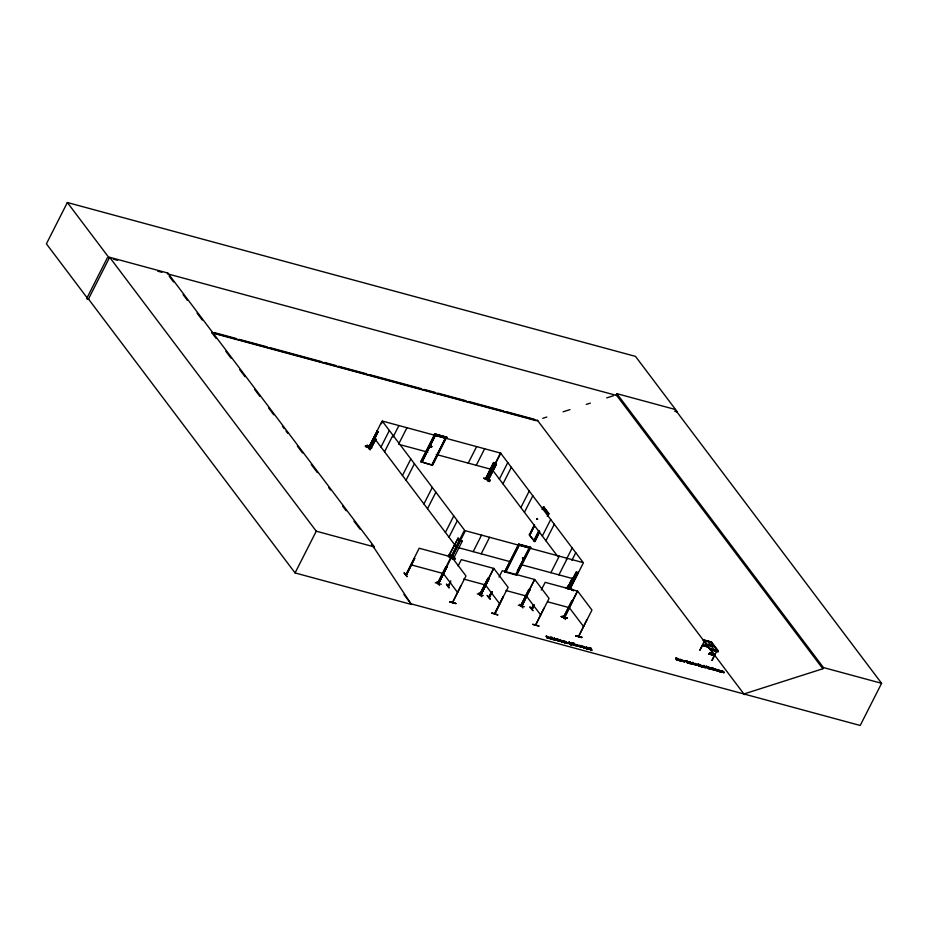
<?xml version="1.0" encoding="UTF-8"?>
<svg xmlns="http://www.w3.org/2000/svg" width="928" height="928" viewBox="0 0 928 928"><rect width="100%" height="100%" fill="white"/><g stroke="black" fill="none" stroke-linecap="round" stroke-linejoin="round"><path stroke-width="1.39" d="M711.869 650.853L711.799 652.535L711.103 648.695M436.856 581.81L439.582 585.371M481.69 596.727L479.057 592.899L481.783 596.46M562.832 615.925L565.442 619.51M573.829 643.487L572.97 643.754L573.759 644.125L574.235 643.417L572.669 643.788M573.144 643.406L573.91 644.322L573.26 643.139L572.576 643.962L574.165 645.354L573.434 643.8M680.34 660.875C680.955 662.36 675.793 657.256 680.549 660.086C680.839 657.616 681.581 663.102 680.955 660.191M570.07 643.127L571.532 644.647L569.351 643.382L568.887 641.967L569.003 643.533L571.08 644.937L570.244 642.779L571.138 644.531M591.797 650.331C587.331 645.482 592.377 647.721 591.67 650.505C591.426 648.312 588.433 645.633 591.159 650.366M707.797 646.862L708.052 646.282C703.749 644.206 698.517 643.8 707.902 646.944L702.554 645.412L707.902 646.944M711.335 642.849L714.653 647.245L715.001 646.561L706.927 644.368L706.544 645.575L707.623 645.61M534.366 526.083L529.714 535.073L534.25 526.037M449.778 601.936L455.81 603.571M455.81 603.56L449.686 601.692L455.718 603.374M491.933 612.874L497.942 614.962L491.747 613.164M532.858 624.44L538.901 626.052M575.754 636.028L581.81 637.176M581.786 637.675L575.65 635.808L581.798 637.142M712.02 652.28L711.706 651.015M368.868 446.797C371.304 449.419 368.636 446.078 368.683 447.598L382.139 420.929L464.522 530.155L451.054 556.719L449.535 554.712L458.119 538.24L459.638 540.247L451.437 556.997M369.75 447.679L371.676 448.189L371.2 447.563C359.31 446.681 369.982 443.839 369.727 448.653L378.021 432.042L377.046 430.963L378.021 432.042M487.861 479.173L485.878 478.662C482.954 478.964 489.729 478.848 486.98 479.44M487.42 479.753C489.914 483.186 486.388 476.331 488.012 479.846L487.826 480.611M674.621 411.185L677.382 411.928L635.483 356.387L67.361 202.524L46.4 243.832L88.299 299.373L109.643 257.288L167.794 273.041L374.413 546.952L374.019 547.717L411.394 604.441L410.918 603.792L860.21 725.476L881.6 683.31L674.981 409.399L616.83 393.646L616.215 394.852L822.834 668.763L743.896 693.982M107.381 257.74L86.594 298.7L88.636 299.257M167.794 273.041L167.411 273.806L616.702 395.49M403.947 594.57L411.475 604.453L295.081 572.936L316.262 531.199L109.643 257.288M376.339 433.55L368.984 447.667L365.794 446.217M370.144 449.303C363.962 438.909 370.898 452.829 370.318 449.291M367.778 445.486L366.49 445.475M377.255 431.021L368.868 447.551L369.379 448.468M374.564 437.355L369.066 447.69M374.993 436.427L376.281 433.886M381.443 423.713L382.73 421.173L500.807 453.154L487.328 479.718L487.281 478.836M369.518 448.63L377.812 431.984M369.448 447.122C371.536 447.598 371.931 448.549 371.246 447.482M369.541 447.83L371.084 448.259L375.84 438.99M371.072 448.247L375.944 439.118M380.979 447.029L389.366 430.511M384.563 451.774L392.938 435.255M393.112 436.995L398.912 425.558M398.564 444.257L406.951 427.738M402.45 475.496L410.837 458.977M406.035 480.24L414.422 463.722M446.6 437.401L435.07 434.281L420.883 461.889L434.872 433.921L446.832 437.285L434.872 433.921M446.716 437.123L432.715 465.09L431.856 464.858L445.626 437.877L435.371 435.104L421.741 462.121L420.894 461.761L434.988 434.072M421.672 462.098L435.371 435.104L445.486 437.946L432.112 465.079L421.788 462.005L432.112 465.079M422.02 462.306L435.383 435.186M431.056 446.82L431.74 446.577L431.01 446.89M431.23 446.704L431.01 446.066L430.905 446.762M423.922 503.962L432.309 487.444M427.506 508.706L435.893 492.188M451.484 556.974L419.189 548.228L405.745 574.896L406.684 574.49L405.652 574.768L406.418 575.093L414.642 558.412L406.348 575.07M407.056 576.613L404.005 572.947M468.234 463.13L476.621 446.6M476.261 465.299L484.648 448.781M445.405 532.428L453.78 515.91M448.978 537.173L457.365 520.654M496.422 464.104L487.919 480.692L496.422 464.104L493.615 462.527L485.576 479.254M485.332 479.173L493.615 462.527M487.061 479.556L500.54 452.992L582.935 562.217M448.526 555.884L454.569 557.508L448.352 556.22L454.302 557.728L455.242 558.958L450.474 557.763M458.119 538.24L449.361 554.48L449.871 553.923L451.356 556.116M487.119 479.672L495.656 463.095M435.244 582.703L441.287 584.234M449.639 554.596L449.871 553.923M453.247 558.644C443.688 549.956 457.028 559.317 451.843 558.656M450.428 555.048L449.024 555.06L451.263 557.74M449.686 553.935L451.078 556.8M487.942 479.08C492.408 484.08 487.409 480.623 486.423 477.955M445.846 566.869L437.517 583.515L445.939 566.985M490.065 480.089L483.604 478.059L484.254 478.338M437.912 583.48L438.468 583.074L437.819 582.784M451.286 556.046L450.973 556.638M451.449 555.953L438.051 583.654L437.506 583.387M454.569 557.508L451.913 556.522L438.155 583.689M438.399 583.851L446.786 567.054L438.434 583.84M460.23 540.664L462.318 541.326L460.23 540.664L451.704 557.252L454.163 557.914L454.186 557.252M446.82 567.321L438.41 583.828M454.163 557.914L453.885 557.032L454.384 557.484M453.734 557.832L454.36 557.299M462.225 541.21L453.873 557.844M454.07 557.798L454.372 557.194M499.38 479.103L507.767 462.573M446.623 584.106L449.326 587.679M448.781 585.87L448.085 585.58L448.456 586.357M450.73 580.824L448.027 586.38L448.085 585.58M458.096 565.987L461.32 559.63L493.615 568.377L480.252 595.103L493.8 568.365L508.115 587.343L494.543 613.849M450.556 582.065L448.294 586.287M450.648 582.192L448.015 586.357M502.964 483.848L511.351 467.318M473.176 551.65L481.562 535.12M460.856 585.707L452.539 602.539L465.984 575.928L451.669 556.951M453.073 601.982L452.713 602.527M481.214 553.819L489.601 537.3M520.863 507.57L529.238 491.04M479.544 594.767L487.977 578.272L488.917 578.457L480.832 595.347L488.708 578.411M479.718 594.941L487.977 578.272M480.6 595.289L489.16 578.782M524.436 512.314L532.823 495.784M491.585 591.786L488.731 597.272L489.497 597.586L492.13 591.936M499.044 577.077L502.268 570.732L534.563 579.466L521.246 606.193M491.678 591.913L488.859 597.423L492.223 592.064M488.963 597.446C488.604 596.008 490.541 597.33 489.137 596.797M490.146 599.117L487.107 595.428L490.146 599.024M518.764 544.133L504.646 571.95L518.764 544.133L530.596 547.346L516.606 575.302M511.827 559.016L505.586 572.1M515.063 552.636L518.311 546.244M519.17 545.246L505.516 572.182L519.146 545.165L529.389 547.938L515.632 574.919L506.839 572.437M529.308 534.876L534.226 540.92L529.308 534.876L534.482 524.656M542.149 509.518L543.704 506.827L548.947 513.787L547.671 516.316M529.726 535.038L534.087 525.793M542.416 509.356L543.704 506.827M494.578 613.86L502.988 597.122L494.902 614L494.786 613.176M522.371 558.134L523.009 557.809M502.988 597.122L494.694 613.698M522.835 558.656L523.09 559.132M522.87 558.447L523.473 558.343L522.986 558.83M517.383 570.72L529.285 548.054L518.949 544.968L522.742 546.012M533.693 540.769L538.878 530.561M516.339 575.105L530.596 547.346M539.412 530.7L534.226 541.059L534.841 541.592L539.33 532.753M534.841 541.592L539.702 531.408M547.265 516.293L548.692 513.718L543.437 506.758M542.335 536.036L550.71 519.506M545.908 540.78L554.294 524.25M518.334 605.207L524.378 606.738M519.842 604.325L522.893 607.933M529.018 589.489L520.608 606.019L528.925 589.361L529.563 589.64M543.936 608.211L535.618 625.031L549.063 598.432L534.748 579.455L521.014 605.996L522.046 605.798M529.865 589.558L521.548 606.378L529.656 589.5L530.108 589.872M529.9 589.825L521.78 606.413M533.855 604.627C531.442 605.671 532.916 610.079 531.686 608.907M541.291 589.964L545.165 582.343L577.448 591.09L564.038 617.793L563.366 617.491L571.81 600.984L563.458 617.607M532.057 608.432C533.38 607.689 529.227 612.109 533.948 604.754M533.774 605.996L532.231 609.046M532.312 609.186L533.867 606.123M550.884 572.692L559.259 556.174M566.382 559.41L572.182 547.972M558.911 574.873L567.298 558.343M571.892 560.35L575.766 552.717M572.866 589.86C558.041 586.044 570.256 587.111 573.585 590.881M566.973 588.004L572.959 590.057M572.796 577.657L568.052 586.995L568.354 586.067M568.075 586.995L572.588 577.599M567.936 586.774L568.655 586.461L567.982 586.113M569.92 589.28C571.752 587.366 565.709 588.839 568.528 588.224L570.082 588.654M569.618 589.06L578.26 572.634L576.265 572.1L567.692 588.561L568.226 588.828M570.384 586.96L573.492 580.835M569.792 588.271L570.21 589.35M569.966 588.236L577.842 572.263M546.778 637.606L548.692 637.768L546.534 636.585L548.958 638.278L547.021 637.919L548.518 638.116L546.105 636.353L549.121 638.012L546.986 637.269M547.798 636.794L546.209 636.063L547.996 637.084M550.594 637.408C554.979 638.766 550.814 641.283 551.174 637.176M561.359 616.482L567.437 618.094L561.394 616.47M551.626 637.745L552.264 637.524L551.626 637.745L553.482 639.752L552.264 637.524M551.812 637.988L551.8 637.397M563.98 617.654L564.746 617.398M554.016 638.348C560.118 641.294 550.629 639.682 554.619 638.104M572.75 601.17L564.41 617.955M554.654 639.148L553.854 638.592L555.269 639.96L553.68 638.94L555.269 639.96M556.498 639.079L559.016 639.705L556.498 639.079L557.914 640.958L559.723 641.26L558.865 639.984L562.275 642.072L559.804 640.169L561.95 641.016M557.264 639.056L557.682 639.612C557.542 638.209 562.008 643.916 556.672 638.731M557.682 639.612L558.482 640.134L557.832 639.821M557.914 640.958L560.106 640.401L562.252 641.468M560.071 640.854C563.273 639.96 558.204 640.378 561.347 641.202M562.275 642.072C558.378 640.517 563.4 641.99 560.489 640.807M562.055 641.805L562.623 641.039L563.377 642.037L561.904 640.517L564.015 641.213L563.319 641.294M563.006 641.213L564.781 642.814L563.841 641.561M564.781 642.814C562.902 639.543 567.89 643.719 565.442 642.257M564.375 642.71L563.493 640.946M565.662 642.083C569.142 644.798 566.3 640.691 564.178 641.503M570.627 643.44L572.24 643.324C575.163 647.698 569.618 641.132 573.133 645.076M571.532 644.647C569.78 642.617 573.237 643.174 571.277 643.069M571.834 643.208L571.532 643.719L571.451 642.721M571.903 642.849L573.307 644.728M572.854 644.032L574.061 643.765M586.821 619.823L578.504 636.654L591.96 610.056L577.634 591.078L564.131 617.804M576.033 644.925L577.924 646.306L575.859 645.273L577.703 645.378L576.033 644.925L575.128 645.621L573.829 643.313M575.72 645.088L576.033 644.496L576.996 645.436L575.72 645.088L577.17 645.088M579.733 645.621L580.22 647.002L578.759 645.482L580.197 646.074M580.035 645.83L579.629 645.412M583.294 646.758L584.118 648.046L580.568 645.598L583.318 647.442L581.415 646.236L582.216 646.41L580.916 646.584L581.253 647.152L582.807 647.187M582.042 646.746L580.568 645.598M582.192 646.944C581.206 647.326 581.868 646.619 582.366 646.596M583.167 646.793L583.051 646.642M586.473 648.637L583.352 646.456M586.6 648.51L587.494 648.266L585.986 647.245L589.118 649.391L590.568 649.333L588.19 648.463L589.466 648.811L588.909 647.964L588.19 648.463M585.928 647.396C590.962 651.015 583.387 647.466 586.763 647.303M586.647 648.289L585.765 647.616L587.122 647.35M586.589 649.101C586.496 648.382 589.06 649.287 586.589 647.651M586.426 648.858L587.644 649.171L587.644 648.463M590.394 649.681L588.329 648.649L589.466 648.811M588.329 648.649C592.621 648.069 584.721 647.535 590.568 649.333M676.222 659.541L679.76 660.098L678.275 658.95M676.454 659.854L676.419 659.205M677.417 658.381C673.508 657.012 676.988 659.936 679.899 659.704L678.739 659.738L680.514 660.527M679.899 660.284L679.006 660.214L679.992 660.724L680.305 659.472L681.384 659.889M680.85 659.46L681.616 660.376M681.21 659.68L680.201 659.704M682.416 660.875C683.136 658.532 686.569 664.889 682.126 660.411M686.65 660.991L687.718 662.998L684.806 660.701L687.718 661.281M684.586 661.478L682.556 661.049L684.794 661.745M686.047 661.223L685.142 660.585M687.3 662.882L687.892 662.65M689.295 662.778C691.592 663.868 685.92 660.574 690.27 662.522M688.251 662.232L688.251 661.641M689.91 662.024L693.193 663.752L691.395 663.984L689.91 662.024L693.03 664.204L691.778 664.088M690.316 663.578C689.226 664.146 689.481 662.198 688.448 661.896M689.864 662.986C687.694 662.337 690.873 664.46 690.049 662.638M691 663.033L692.59 664.065L691.174 662.685M691.395 663.984L690.084 661.676M696.8 664.993C691.198 661.734 698.239 666.896 695.281 664.587C692.914 663.45 695.408 662.812 696.302 664.286C692.23 664.9 694.028 663.126 692.532 662.337M694.237 664.761L692.926 662.453M702.983 644.682L699.805 650.342L704.375 640.958M694.422 664.123C697.114 663.137 692.787 664.378 696.22 664.75M694.562 664.309L696.603 664.738M701.069 666.211L699.932 665.492C698.819 666.397 696.928 664.773 698.564 664.042L700.884 666.559L698.378 665.492L698.042 663.903M698.494 665.318L698.482 664.228L699.654 665.248L698.494 665.318L698.564 664.042M698.703 665.156L698.633 665.944M700.095 665.225L701.568 666.745L700.617 665.492M701.568 666.745C699.306 662.94 706.498 669.32 704.944 667.545M701.162 666.629L700.269 664.877M709.444 653.37L711.73 652.407L714.664 655.017L709.085 654.112L709.468 653.277M700.791 665.144L702.821 666.687M709.085 654.112L714.827 654.855L711.938 652.198L709.398 653.335M703.749 665.376L705.64 667.452M705.454 667.8L704.155 665.492M705.118 667.197C701.823 663.787 705.152 668.601 704.364 666.188M703.981 665.828C701.672 664.831 704.236 668.531 704.967 667M706.034 666.455L708.377 666.872L706.034 666.455L707.449 668.334L709.63 668.531L707.449 668.334M714.2 650.899L714.548 650.203L707.275 640.946L709.572 641.573M708.377 666.872L706.626 666.791L708.656 667.36C709.827 668.624 710.396 667.847 711.37 669.401M707.182 667.534L709.398 667.348L708.644 667.928L706.8 666.455M709.456 668.879L707.704 668.23L707.356 667.186M712.228 660.55L714.676 654.692M716.764 651.166L711.869 660.284M709.34 667.847L711.625 668.114L710.999 667.847L713.504 669.97L712.031 668.218L713.504 669.97M709.282 668.659L707.878 667.882M711.579 667.615C710.79 669.552 711.057 666.455 711.88 668.021C716.265 668.056 713.006 672.116 712.924 668.299L714.212 670.167M713.33 668.415L711.88 668.021M714.2 668.659L719.594 671.628L718.724 670.016L717.344 669.622L718.898 670.712M717.135 670.956L714.56 668.775M716.207 669.575L715.012 669.471L716.625 670.7L715.117 670.225L716.207 669.575L714.769 669.018M716.474 670.503L716.358 669.772M716.822 669.355L718.11 671.222M719.188 671.512C722.181 673.345 720.882 669.529 723.527 671.524C722.274 673.461 718.666 669.274 720.638 670.967M720.986 671.153L719.49 670.294L723.991 672.742L721.903 671.048L723.759 671.814M720.093 671.373L721.311 671.918L721.961 671.188M822.834 668.763L823.449 667.557L616.83 393.646M703.598 640.471L710.338 649.194L718.26 651.34M703.447 640.448L710.106 649.646L717.982 651.839L718.318 650.957L711.602 642.06L703.563 639.821L710.465 648.962L718.249 651.27L710.72 641.886M567.263 618.35L561.069 616.621M404.306 572.982L407.056 576.52M446.438 584.385L448.908 587.9M529.981 607.063L533.032 610.74L530.027 607.04M479.834 594.175L481.133 594.744M520.898 605.288L521.548 605.578M563.679 616.888L564.363 617.178M536.964 518.729L537.753 519.239L536.848 519.1M523.589 558.482L522.754 558.494M523.508 558.842L522.812 558.784M523.148 558.099L522.696 558.644L523.705 559.097M569.386 642.118L569.038 642.582A3.445 1.102 26.9 0 0 568.968 642.918L569.224 643.44A3.26 1.044 26.9 0 0 569.827 644.055L571.068 644.914M706.51 645.563L707.368 645.54M564.015 641.213L565.338 641.608M562.623 641.039L563.354 641.12M562.449 641.387L563.168 641.457M570.778 643.638L571.509 643.719M542.729 418.331L546.812 417.02M563.134 411.812L569.943 409.631M586.276 404.411L590.359 403.112M606.692 397.892L613.489 395.722M562.472 640.842L563.11 640.854M555.315 640.192L553.227 638.777L554.503 638.951M367.43 445.718L370.423 449.419M370.434 449.071L367.604 445.475M690.49 663.23L688.704 662.337L689.898 662.453M535.734 537.938L536.187 537.405M518.079 547.659L518.346 546.986M718.017 651.63L710.013 649.229M563.992 641.758L565.744 643.069M565.523 641.793L567.507 643.556M431.566 446.53L430.859 446.693M431.601 447.168L430.754 446.565M587.494 648.266L586.832 648.196M587.227 648.637L586.74 647.837M700.768 665.689L702.647 667.035M709.676 667.708L711.776 669.506M717.495 669.83L719.594 671.628M709.456 667.812L711.08 668.589M719.606 670.515L719.792 671.373M368.961 447.563L369.425 448.502M484.996 478.987L487.386 479.741M564.433 617.201L563.783 616.9M537.289 518.601L536.918 519.32M703.447 640.204L706.011 640.865M578.098 645.958L575.453 644.415L577.703 645.378M577.924 646.306L575.337 644.682L577.529 645.726M724.165 672.406L721.787 671.536M723.991 672.742L721.334 671.199L723.585 672.162M583.422 646.746L585.603 648.452M700.86 665.434L703.041 667.139M704.897 667.244L703.215 666.316L704.178 666.536M706.602 645.122L707.693 645.308M585.73 647.35L585.742 648.15M570.511 588.746L569.92 588.456M580.777 645.842L582.181 646.364M678.101 659.286L680.862 661.13M688.077 661.989L690.826 663.833M479.602 594.79L480.217 595.08M565.523 641.874L566.811 642.628M680.073 659.947L679.331 660.075M716.184 670.109L715.604 669.9M682.451 660.423L684.226 661.502M575.963 644.856L576.996 645.436M587.563 648.939L586.658 648.544M452.052 557.229L453.583 557.635M568.098 588.665L569.873 589.164M459.638 540.247L457.922 538.182M449.581 554.051L450.254 554.399L449.674 554.932M567.762 586.542L568.377 587.076M450.428 557.612L455.184 558.818M567.031 588.132L572.982 589.628M414.735 558.54L414.19 558.389M571.81 600.984L571.903 601.1M477.236 593.897L483.268 595.532M532.707 624.254L538.901 626.017M487.328 478.256L486.098 477.92L489.23 481.238M454.036 557.229L452.087 556.684L452.017 557.345L465.38 530.735L518.856 545.223M113.402 259.19L117.554 260.316M157.714 271.185L161.866 272.31M214.09 332.537L236.466 338.604M239.273 339.358L267.252 346.933M270.048 347.687L321.819 361.711M324.614 362.465L335.808 365.504M338.604 366.258L366.583 373.833M369.39 374.599L421.15 388.612M423.957 389.377L435.139 392.405M437.946 393.159L465.926 400.745M468.721 401.499L503.707 410.976M506.502 411.73L534.482 419.305M211.77 332.421L537.764 420.709M212.118 332.908L536.268 420.697M399.956 444.64L427.831 452.18M436.183 454.442L492.42 469.672M518.833 544.33L530.712 547.497M530.004 548.239L583.445 562.716L569.978 589.28L567.982 588.746L576.265 572.1M456.994 547.265L510.47 561.753M521.617 564.769L575.07 579.246M823.449 667.557L881.6 683.31M316.262 531.199L374.413 546.952M706.127 640.633L703.331 640.343M707.159 641.178L709.456 641.805M410.802 564.746L443.097 573.492M463.698 579.072L485.228 584.907M506.004 590.533L526.188 595.996M547.543 601.785L569.073 607.608M714.537 654.878L709.352 653.59M708.969 653.962L714.386 655.551M677.602 658.671C672.348 656.838 680.108 661.212 676.628 659.506M680.966 659.646L681.79 660.028M684.806 660.701L687.381 661.409M697.868 664.239L700.884 666.559M682.59 660.527L684.4 661.154M694.596 663.775L696.406 664.413M698.668 664.982L699.654 665.248M713.342 669.749L711.625 668.114M560.245 640.506L561.521 640.854M588.364 648.127L589.64 648.463M588.503 648.301L590.173 648.753M560.21 641.039L561.869 641.48M575.302 645.273L574.235 643.417M435.615 435.499L445.718 438.26M431.207 446.02L431.833 446.704M703.54 665.736L704.213 665.991M710.604 642.106L718.133 651.502M710.488 642.338L711.126 642.652M586.763 648.753C588.793 649.832 587.528 646.503 589.988 649.101M677.243 658.729L676.118 658.346L677.428 659.019M704.039 666.339L702.809 666.084L703.227 666.884M480.901 594.686L480.321 594.964M571.242 644.577L570.001 643.719A3.26 1.044 26.9 0 1 569.398 643.092L569.142 642.57A3.445 1.102 26.9 0 1 569.212 642.234M698.308 664.564L699.48 665.585M489.636 479.614L490.077 480.252M449.744 554.758L451.31 556.777M716.416 669.993L714.56 669.355M369.298 447.064L365.203 445.997L365.678 446.623M523.334 558.146L523.775 558.784M488.917 481.516L487.223 479.59L487.977 480.518M569.978 587.807L571.381 589.616M366.374 445.486L369.321 449.071M450.254 555.037L453.084 558.633M450.138 555.269L453.073 558.992M449.024 555.048L451.136 557.763M568.087 585.997L569.548 587.946M448.607 556.487L449.233 557.31M710.372 645.818L710.871 646.48M537.277 420.071L744.384 694.62M705.512 645.714L705.141 646.085M711.996 654.31L711.625 654.681M708.992 667.244L710.291 669.1M706.208 666.107L707.704 668.23M686.221 660.875L687.718 662.998M681.871 661.409L680.758 659.947M543.425 507.001L548.541 513.787M543.379 508.034L547.926 514.066M492.153 469.522L557.844 556.591M569.258 607.596L583.573 626.574M582.83 646.19L584.118 648.046M580.209 645.482L580.568 646.19M578.933 645.134L580.22 647.002M573.933 643.777L575.534 645.726M573.516 643.626L575.128 645.621M573.028 643.696L574.165 645.354M561.904 640.517L563.203 642.385M526.373 595.985L540.688 614.962M554.213 638L555.93 640.413M552.09 637.872L553.482 639.752M550.768 637.06L552.485 639.485M485.414 584.895L499.728 603.873M373.752 437.448L456.147 546.673M443.282 573.481L457.597 592.458M169.151 276.126L173.513 281.903M183.094 294.617L187.456 300.394M197.049 313.107L202.281 320.044M211.862 332.758L216.224 338.534M225.817 351.248L231.049 358.185M239.76 369.738L244.992 376.675M254.585 389.389L259.817 396.314M268.54 407.879L273.76 414.816M282.483 426.37L284.223 428.678M285.975 430.986L287.715 433.306M297.308 446.02L302.54 452.945M311.251 464.51L317.353 472.596M328.686 487.618L330.438 489.938M342.641 506.12L346.121 510.736M353.974 521.142L360.076 529.227M371.409 544.249L374.019 547.717M67.361 202.524L109.249 258.065M88.473 299.025L295.081 572.936M524.111 558.053L523.427 559.016M430.325 445.347L429.768 446.461M550.861 638.742C548.251 638.882 549.248 635.576 550.861 638.742M551.035 638.406L549.434 637.385L551.29 638.951L550.374 638.928L548.819 637.582L551.012 638.452M543.437 508.208L547.833 514.1L543.437 508.208"/></g></svg>
